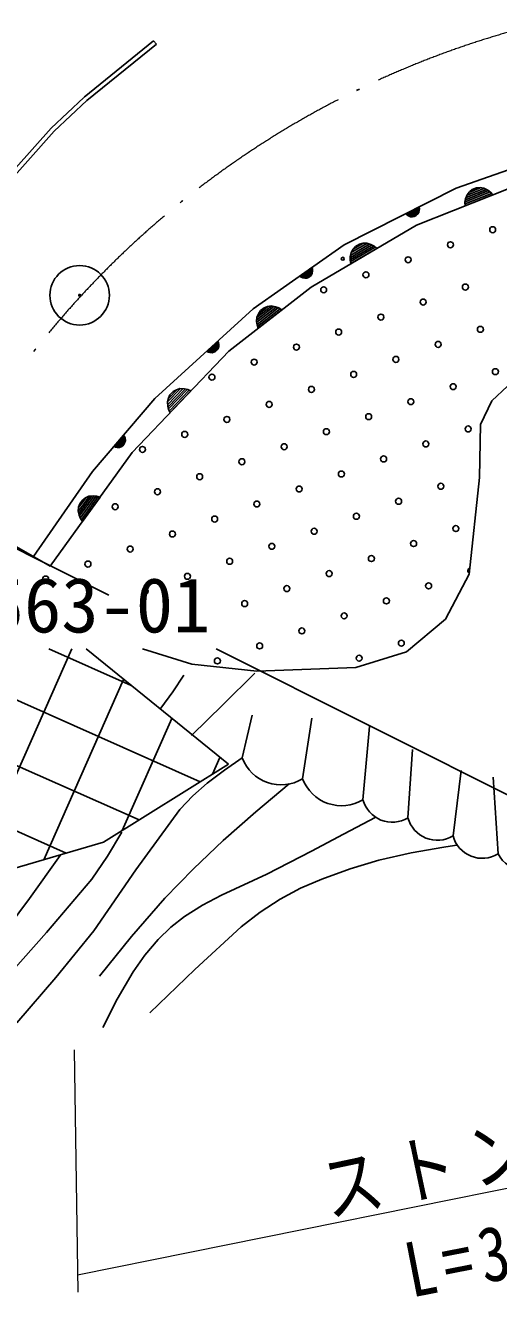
# Model space of a CAD drawing. Units: millimetres, scale not verified. Extents: x 67898 to 707898, y 1591 to 361591.
# Drawn here: x 496138 to 511974, y 244070 to 286552 of the extents above; entities that cross this region are included whole.
import ezdxf
from ezdxf.enums import TextEntityAlignment as Align

# ---------------------------------------------------------------- set-up
doc = ezdxf.new("R2010")
doc.units = ezdxf.units.MM
doc.header["$LTSCALE"] = 1000
doc.linetypes.add('CHAIN', pattern=[18.5, 12, -1.5, 3.5, -1.5])
for name, color, linetype, lineweight in [('M-BGD', 7, 'Continuous', 25), ('M-BMK', 2, 'CHAIN', 13), ('M-BMK-SRVR', 3, 'Continuous', 25), ('M-STR-HTXT', 7, 'Continuous', 13)]:
    doc.layers.add(name, color=color, linetype=linetype, lineweight=lineweight)
doc.styles.add('ＭＳ ゴシック', font='')
doc.styles.get('ＭＳ ゴシック').set_extended_font_data('MS Gothic')

msp = doc.modelspace()

# ---------------------------------------------------------------- linework, layer by layer
at = {"layer": 'M-BGD'}
for p, q in [((500427, 286041), (498104, 284154)), ((500522, 285925), (498199, 284038)), ((500427, 286041), (500522, 285925)), ((498096, 284147), (496996, 283123)), ((498199, 284038), (497104, 283018)), ((496996, 283123), (495125, 281026)), ((497104, 283018), (495241, 280930)), ((510552, 281108), (514379, 282454)), ((513405, 281533), (509231, 279878)), ((513405, 281533), (509231, 279878)), ((506800, 279217), (510552, 281108)), ((511783, 280890), (510853, 280521)), ((511690, 280987), (510854, 280656)), ((510854, 280588), (511737, 280938)), ((510866, 280728), (511630, 281031)), ((510866, 280755), (510916, 280893)), ((511565, 281072), (510889, 280804)), ((510916, 280893), (510996, 280989)), ((510922, 280884), (511484, 281107)), ((510996, 280989), (511091, 281067)), ((511352, 281122), (511006, 280985)), ((511091, 281067), (511235, 281124)), ((511235, 281124), (511358, 281133)), ((511358, 281133), (511483, 281118)), ((511483, 281118), (511614, 281051)), ((511614, 281051), (511706, 280983)), ((511706, 280983), (511783, 280890)), ((508867, 280259), (509313, 280484)), ((509316, 280450), (508892, 280236)), ((508917, 280214), (509319, 280417)), ((509313, 280484), (509321, 280423)), ((509321, 280423), (509318, 280367)), ((510848, 280643), (510866, 280755)), ((510853, 280521), (510848, 280643)), ((508909, 280216), (508867, 280259)), ((508958, 280186), (508909, 280216)), ((509316, 280380), (508949, 280195)), ((509027, 280158), (508958, 280186)), ((508983, 280177), (509308, 280341)), ((509295, 280300), (509025, 280163)), ((509089, 280156), (509027, 280158)), ((509150, 280166), (509089, 280156)), ((509092, 280162), (509258, 280246)), ((509219, 280201), (509150, 280166)), ((509263, 280244), (509219, 280201)), ((509299, 280296), (509263, 280244)), ((509318, 280367), (509299, 280296)), ((509231, 279878), (505696, 277810)), ((509231, 279878), (505696, 277810)), ((503755, 277079), (506800, 279217)), ((507789, 279179), (507012, 278724)), ((507013, 278797), (507723, 279213)), ((507022, 278658), (507842, 279138)), ((507652, 279244), (507024, 278876)), ((507044, 278961), (507567, 279266)), ((507102, 279075), (507184, 279167)), ((507434, 279261), (507112, 279073)), ((507184, 279167), (507318, 279245)), ((507318, 279245), (507439, 279272)), ((507439, 279272), (507564, 279276)), ((507564, 279276), (507703, 279230)), ((507703, 279230), (507804, 279177)), ((507804, 279177), (507895, 279096)), ((507008, 278711), (507009, 278824)), ((507032, 278591), (507008, 278711)), ((507009, 278824), (507037, 278968)), ((507895, 279096), (507032, 278591)), ((507037, 278968), (507102, 279075)), ((505317, 278176), (505727, 278463)), ((505734, 278431), (505346, 278158)), ((505374, 278139), (505742, 278398)), ((505745, 278361), (505408, 278125)), ((505444, 278113), (505742, 278322)), ((505736, 278279), (505488, 278105)), ((505739, 278275), (505712, 278219)), ((505727, 278463), (505743, 278405)), ((505748, 278348), (505739, 278275)), ((505743, 278405), (505748, 278348)), ((505366, 278140), (505317, 278176)), ((505418, 278117), (505366, 278140)), ((505490, 278100), (505418, 278117)), ((505552, 278107), (505490, 278100)), ((505611, 278126), (505552, 278107)), ((505554, 278113), (505706, 278220)), ((505674, 278170), (505611, 278126)), ((505712, 278219), (505674, 278170)), ((505696, 277810), (502950, 275666)), ((505696, 277810), (502951, 275666)), ((500472, 274084), (503755, 277079)), ((503883, 276632), (504531, 277138)), ((504457, 277159), (503884, 276712)), ((503892, 276798), (504369, 277170)), ((504601, 277113), (503892, 276559)), ((503910, 276495), (504659, 277079)), ((504717, 277046), (503929, 276430)), ((503934, 276919), (504004, 277021)), ((504238, 277147), (503945, 276918)), ((504004, 277021), (504126, 277117)), ((504126, 277117), (504241, 277159)), ((504241, 277159), (504365, 277180)), ((504365, 277180), (504510, 277153)), ((504510, 277153), (504617, 277113)), ((504617, 277113), (504717, 277046)), ((503875, 276658), (503884, 276804)), ((503890, 276545), (503875, 276658)), ((503884, 276804), (503934, 276919)), ((503929, 276430), (503890, 276545)), ((502206, 275666), (502576, 276004)), ((502587, 275972), (502237, 275652)), ((502267, 275637), (502599, 275940)), ((502607, 275905), (502303, 275628)), ((502340, 275620), (502609, 275865)), ((502608, 275822), (502385, 275618)), ((502449, 275634), (502587, 275760)), ((502592, 275759), (502561, 275706)), ((502576, 276004), (502600, 275948)), ((502612, 275819), (502592, 275759)), ((502600, 275948), (502611, 275892)), ((502611, 275892), (502612, 275819)), ((502950, 275666), (499716, 272281)), ((502951, 275666), (499716, 272281)), ((502259, 275637), (502206, 275666)), ((502314, 275621), (502259, 275637)), ((502387, 275613), (502314, 275621)), ((502448, 275628), (502387, 275613)), ((502504, 275654), (502448, 275628)), ((502561, 275706), (502504, 275654)), ((511744, 274003), (512270, 274492)), ((498384, 271648), (500472, 274084)), ((500890, 273976), (500922, 274097)), ((500898, 273971), (501316, 274408)), ((501405, 274410), (500902, 273884)), ((500913, 273805), (501481, 274400)), ((500922, 274097), (500976, 274208)), ((501554, 274385), (500932, 273735)), ((501190, 274366), (500933, 274097)), ((500960, 273673), (501616, 274360)), ((500976, 274208), (501083, 274320)), ((501679, 274335), (500988, 273612)), ((501083, 274320), (501192, 274379)), ((501192, 274379), (501311, 274417)), ((501311, 274417), (501458, 274411)), ((501458, 274411), (501570, 274387)), ((501570, 274387), (501679, 274335)), ((500902, 273829), (500890, 273976)), ((500932, 273721), (500902, 273829)), ((500988, 273612), (500932, 273721)), ((511368, 273213), (511744, 274003)), ((511330, 271445), (511368, 273213)), ((499099, 272482), (499425, 272862)), ((499440, 272832), (499131, 272472)), ((499163, 272461), (499456, 272802)), ((499467, 272768), (499200, 272456)), ((499425, 272862), (499455, 272809)), ((499455, 272809), (499473, 272756)), ((499473, 272756), (499483, 272683)), ((499155, 272459), (499099, 272482)), ((499212, 272450), (499155, 272459)), ((499285, 272452), (499212, 272450)), ((499238, 272452), (499475, 272729)), ((499479, 272685), (499282, 272456)), ((499344, 272474), (499285, 272452)), ((499344, 272480), (499465, 272621)), ((499396, 272506), (499344, 272474)), ((499446, 272565), (499396, 272506)), ((499470, 272622), (499446, 272565)), ((499483, 272683), (499470, 272622)), ((499716, 272281), (496971, 268483)), ((499716, 272281), (496971, 268483)), ((496412, 268800), (498384, 271648)), ((510992, 268211), (511330, 271445)), ((497913, 270320), (498268, 270810)), ((498355, 270824), (497929, 270235)), ((498148, 270752), (497930, 270450)), ((497950, 270158), (498432, 270824)), ((497958, 270565), (498049, 270691)), ((498506, 270820), (497979, 270091)), ((498015, 270034), (498571, 270804)), ((498049, 270691), (498148, 270764)), ((498637, 270787), (498051, 269977)), ((498148, 270764), (498261, 270818)), ((498261, 270818), (498407, 270833)), ((498407, 270833), (498521, 270824)), ((498521, 270824), (498637, 270787)), ((493096, 270434), (498929, 267514)), ((497904, 270324), (497919, 270448)), ((497936, 270180), (497904, 270324)), ((497919, 270448), (497958, 270565)), ((497981, 270077), (497936, 270180)), ((498051, 269977), (497981, 270077)), ((496971, 268483), (495843, 269122)), ((510202, 266707), (510992, 268211)), ((508886, 265616), (510202, 266707)), ((494237, 257930), (497690, 265714)), ((496920, 265714), (499680, 264490)), ((502930, 261861), (498167, 265714)), ((500055, 265714), (501703, 265203)), ((502525, 265714), (520201, 256865)), ((507193, 265090), (508886, 265616)), ((492967, 265280), (501992, 261276)), ((501703, 265203), (503884, 264977)), ((503884, 264977), (507193, 265090)), ((496753, 258669), (499426, 264695)), ((501069, 264278), (501445, 264836)), ((502759, 263853), (503811, 264905)), ((500673, 263737), (501069, 264278)), ((501698, 262826), (502759, 263853)), ((491343, 263812), (499942, 259998)), ((499373, 259643), (501036, 263393)), ((503392, 262070), (503730, 263504)), ((505413, 261373), (505722, 263404)), ((507435, 260676), (507654, 263126)), ((489720, 262344), (497506, 258890)), ((508941, 260072), (509087, 262349)), ((498753, 259256), (502930, 261861)), ((502397, 261528), (502646, 262090)), ((502798, 261658), (503392, 262070)), ((502222, 261225), (502798, 261658)), ((510448, 259468), (510720, 261652)), ((511955, 258864), (511796, 261433)), ((501743, 260808), (502222, 261225)), ((503851, 260271), (504968, 261208)), ((501305, 260346), (501743, 260808)), ((499838, 258332), (501305, 260346)), ((502754, 259310), (503851, 260271)), ((506785, 259520), (507867, 260097)), ((498883, 258794), (499368, 259596)), ((492560, 257438), (498753, 259256)), ((501760, 258371), (502754, 259310)), ((505711, 258952), (506785, 259520)), ((510355, 259121), (510572, 259154)), ((496280, 257371), (497301, 258807)), ((498358, 258021), (498883, 258794)), ((504220, 258190), (505711, 258952)), ((507967, 258657), (509046, 258902)), ((509046, 258902), (510138, 259088)), ((510138, 259088), (510355, 259121)), ((498424, 256289), (499838, 258332)), ((500809, 257389), (501760, 258371)), ((506063, 258025), (507002, 258368)), ((507002, 258368), (507967, 258657)), ((496842, 256233), (498358, 258021)), ((502701, 257482), (504220, 258190)), ((505349, 257714), (506063, 258025)), ((502061, 257152), (502701, 257482)), ((504662, 257350), (505349, 257714)), ((495222, 255981), (496280, 257371)), ((499685, 256101), (500809, 257389)), ((501464, 256778), (502061, 257152)), ((503996, 256912), (504662, 257350)), ((501004, 256413), (501464, 256778)), ((503364, 256425), (503996, 256912)), ((495277, 254482), (496842, 256233)), ((497160, 254734), (498424, 256289)), ((500582, 256001), (501004, 256413)), ((501810, 255006), (503364, 256425)), ((498614, 254782), (499685, 256101)), ((500140, 255479), (500582, 256001)), ((499746, 254921), (500140, 255479)), ((499214, 254008), (499746, 254921)), ((500305, 253549), (501810, 255006)), ((495850, 253219), (497160, 254734)), ((498734, 253066), (499214, 254008))]:
    msp.add_line(p, q, dxfattribs=at)
for centre, radius in [((511775, 279724), 99.5), ((510361, 279222), 99.5), ((506760, 278753), 49.8), ((508947, 278721), 99.5), ((507534, 278219), 99.5), ((510862, 277809), 99.5), ((497953, 277533), 30), ((506120, 277717), 99.5), ((509449, 277307), 99.5), ((508035, 276805), 99.5), ((506622, 276304), 99.5), ((511364, 276395), 99.5), ((505208, 275802), 99.5), ((509950, 275893), 99.5), ((503794, 275301), 99.5), ((508537, 275392), 99.5), ((502381, 274799), 99.5), ((507123, 274890), 99.5), ((511866, 274981), 99.5), ((505710, 274389), 99.5), ((510452, 274480), 99.5), ((509038, 273978), 99.5), ((504296, 273887), 99.5), ((502882, 273385), 99.5), ((507625, 273477), 99.5), ((510954, 273066), 99.5), ((501469, 272884), 99.5), ((506211, 272975), 99.5), ((500055, 272382), 99.5), ((504798, 272473), 99.5), ((509540, 272565), 99.5), ((503384, 271972), 99.5), ((508126, 272063), 99.5), ((501970, 271470), 99.5), ((506713, 271561), 99.5), ((500557, 270968), 99.5), ((505299, 271060), 99.5), ((510042, 271151), 99.5), ((503885, 270558), 99.5), ((508628, 270649), 99.5), ((499143, 270467), 99.5), ((507214, 270148), 99.5), ((502472, 270056), 99.5), ((510543, 269737), 99.5), ((501058, 269555), 99.5), ((505801, 269646), 99.5), ((509130, 269236), 99.5), ((499645, 269053), 99.5), ((504387, 269144), 99.5), ((498231, 268552), 99.5), ((502973, 268643), 99.5), ((507716, 268734), 99.5), ((496817, 268050), 99.5), ((501560, 268141), 99.5), ((506302, 268232), 99.5), ((500146, 267640), 99.5), ((504889, 267731), 99.5), ((509631, 267822), 99.5), ((503475, 267229), 99.5), ((508218, 267320), 99.5), ((506804, 266819), 99.5), ((505390, 266317), 99.5), ((508719, 265907), 99.5), ((503977, 265816), 99.5), ((502563, 265314), 99.5), ((507306, 265405), 99.5)]:
    msp.add_circle(centre, radius, dxfattribs=at)
for centre, radius, start, end in [((520846, 256452), 31074, 115.8068, 116.0184), ((520846, 256452), 31074, 128.7138, 128.9254), ((520846, 256452), 31074, 141.6208, 141.8324), ((511045, 268324), 99.5, 108.5197, 239.5312), ((504694, 262566), 1393, 200.8434, 301.1053), ((506715, 261869), 1393, 200.8434, 301.1053), ((508415, 260939), 1015, 195.025, 301.2852), ((509921, 260335), 1015, 195.025, 301.2852), ((511428, 259731), 1015, 195.025, 301.2852), ((512948, 259407), 1132, 208.6507, 314.9109)]:
    msp.add_arc(centre, radius, start, end, dxfattribs=at)
at = {"layer": 'M-BMK'}
for start, end in [(104.3809, 114.5373), (117.288, 127.4443), (130.195, 140.3513)]:
    msp.add_arc((520846, 256452), 31074, start, end, dxfattribs=at)
at = {"layer": 'M-BMK-SRVR'}
msp.add_circle((497953, 277533), 995, dxfattribs=at)
at = {"layer": 'M-STR-HTXT'}
for p, q in [((497768, 252320), (497896, 244213)), ((497886, 244802), (526826, 250635))]:
    msp.add_line(p, q, dxfattribs=at)

# ---------------------------------------------------------------- texts
at = {"layer": 'M-BGD', "style": 'ＭＳ ゴシック'}
msp.add_text('13563-01', height=1833, dxfattribs=at).set_placement((492352, 265714), align=Align.BOTTOM_LEFT)
at = {"layer": 'M-STR-HTXT', "char_height": 1833, "attachment_point": 7, "style": 'ＭＳ ゴシック'}
for s, insert, rotation in [('\\T1.25;\\W0.8;ストンガード', (506306, 246615), 11.9), ('\\T1.25;\\W0.8;L=36.0', (509055, 244003), 11.1)]:
    msp.add_mtext(s, dxfattribs=dict(at, insert=insert, rotation=rotation))

doc.saveas('drawing.dxf')
